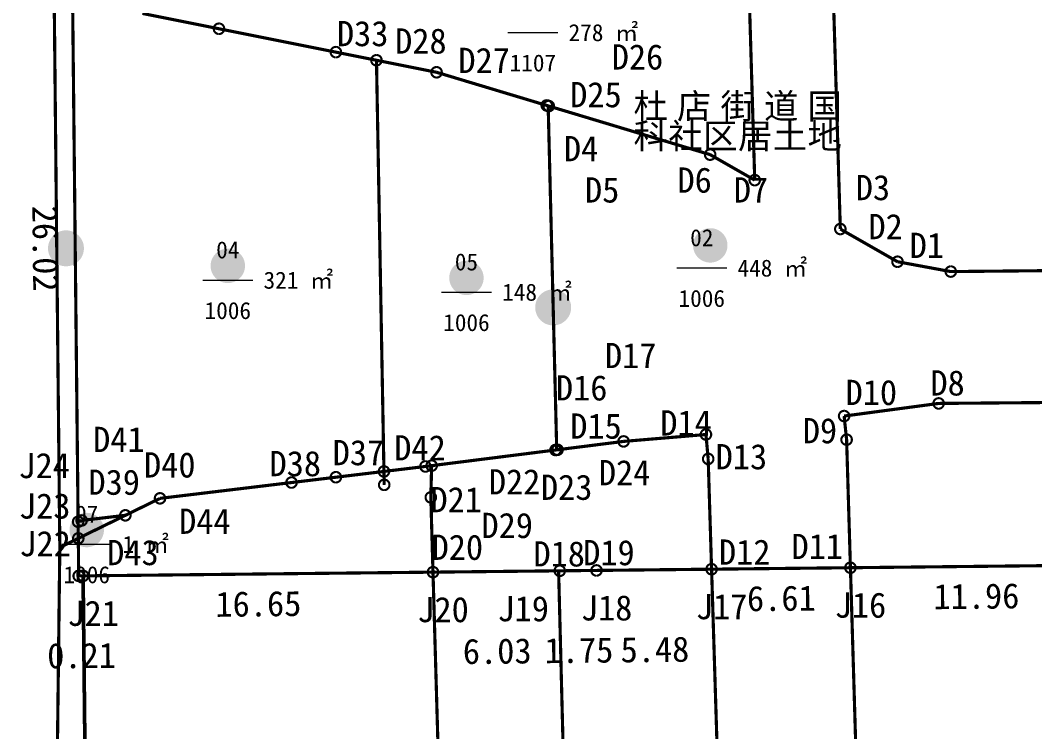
# Model space of a CAD drawing. Header units: millimetres. Extents: x 36 to 39581050, y -68 to 4134463.
# Drawn here: x 39580823.89 to 39580872.16, y 4134365.94 to 4134399.78 of the extents above; entities that cross this region are included whole.
import ezdxf
from ezdxf.enums import TextEntityAlignment as Align

# ---------------------------------------------------------------- set-up
doc = ezdxf.new("R2010")
doc.units = ezdxf.units.MM
doc.layers.get('0').update_dxf_attribs({"linetype": 'CONTINUOUS', "lineweight": 0, "plot": 0})
for name, color, linetype, lineweight in [('勘测定界图_DLWK_图廓__国家2017地形图图廓__勘测定界图_DLWK_地类_地类点', 7, 'CONTINUOUS', 0), ('勘测定界图_DLWK_图廓__国家2017地形图图廓__勘测定界图_DLWK_地类_地类点__LABEL', 7, 'CONTINUOUS', 0), ('勘测定界图_DLWK_图廓__国家2017地形图图廓__勘测定界图_DLWK_地类_地类界线', 7, 'CONTINUOUS', 0), ('勘测定界图_DLWK_图廓__国家2017地形图图廓__勘测定界图_DLWK_地类范围', 7, 'CONTINUOUS', 0), ('勘测定界图_DLWK_图廓__国家2017地形图图廓__勘测定界图_DLWK_地类范围__LABEL', 7, 'CONTINUOUS', 0), ('勘测定界图_DLWK_图廓__国家2017地形图图廓__勘测定界图_DLWK_地类范围__LABEL_BACKGROUND', 7, 'CONTINUOUS', 0), ('勘测定界图_DLWK_图廓__国家2017地形图图廓__勘测定界图_DLWK_外围村界线', 7, 'CONTINUOUS', 0), ('勘测定界图_DLWK_图廓__国家2017地形图图廓__勘测定界图_DLWK_村界范围__LABEL', 7, 'CONTINUOUS', 0), ('勘测定界图_DLWK_图廓__国家2017地形图图廓__勘测定界图_DLWK_界址_界址点', 7, 'CONTINUOUS', 0), ('勘测定界图_DLWK_图廓__国家2017地形图图廓__勘测定界图_DLWK_界址_界址点__LABEL', 7, 'CONTINUOUS', 0), ('勘测定界图_DLWK_图廓__国家2017地形图图廓__勘测定界图_DLWK_界址_界址线', 7, 'CONTINUOUS', 0), ('勘测定界图_DLWK_图廓__国家2017地形图图廓__勘测定界图_DLWK_界址_界址线__LABEL', 7, 'CONTINUOUS', 0), ('勘测定界图_DLWK_图廓__国家2017地形图图廓__勘测定界图_DLWK_背景地类', 7, 'CONTINUOUS', 0), ('勘测定界图_DLWK_图廓__国家2017地形图图廓__勘测定界图_DLWK_背景现状地类线', 7, 'CONTINUOUS', 0)]:
    doc.layers.add(name, color=color, linetype=linetype, lineweight=lineweight)
doc.styles.add('楷体_GB2312', font='KaiTi-Regular.ttf')

# ---------------------------------------------------------------- blocks, each defined once
blk = doc.blocks.new('KT_地类点_M_BA61F53ECD240921')
at = {"color": 94, "lineweight": 20, "const_width": 0.1}
blk.add_lwpolyline([(0.25, 0, 0.414214), (0, 0.25, 0.414214), (-0.25, 0, 0.414214), (0, -0.25, 0.414214)], format="xyb", close=True, dxfattribs=at)
at = {"color": 94, "lineweight": 0}
blk.add_circle((0, 0), 0.25, dxfattribs=at)
blk = doc.blocks.new('KT_界址点_M_32E6A46A2627DA7B')
at = {"color": 1, "lineweight": 20, "const_width": 0.1}
blk.add_lwpolyline([(0.25, 0, 0.414214), (0, 0.25, 0.414214), (-0.25, 0, 0.414214), (0, -0.25, 0.414214)], format="xyb", close=True, dxfattribs=at)
at = {"color": 1, "lineweight": 0}
blk.add_circle((0, 0), 0.25, dxfattribs=at)

msp = doc.modelspace()

# ---------------------------------------------------------------- hatches: boundary and pattern name
at = {"layer": '勘测定界图_DLWK_图廓__国家2017地形图图廓__勘测定界图_DLWK_地类范围'}
for color, points in [(256, [(39580856.723, 4134388.253), (39580856.668, 4134388.254), (39580856.615, 4134388.26), (39580856.562, 4134388.268), (39580856.51, 4134388.281), (39580856.459, 4134388.296), (39580856.409, 4134388.315), (39580856.361, 4134388.337), (39580856.314, 4134388.362), (39580856.269, 4134388.39), (39580856.225, 4134388.421), (39580856.184, 4134388.455), (39580856.144, 4134388.493), (39580856.107, 4134388.532), (39580856.072, 4134388.574), (39580856.041, 4134388.617), (39580856.013, 4134388.663), (39580855.988, 4134388.71), (39580855.966, 4134388.758), (39580855.947, 4134388.808), (39580855.932, 4134388.858), (39580855.92, 4134388.91), (39580855.911, 4134388.963), (39580855.906, 4134389.017), (39580855.904, 4134389.071), (39580855.906, 4134389.126), (39580855.911, 4134389.179), (39580855.92, 4134389.232), (39580855.932, 4134389.284), (39580855.947, 4134389.335), (39580855.966, 4134389.385), (39580855.988, 4134389.433), (39580856.013, 4134389.48), (39580856.041, 4134389.525), (39580856.072, 4134389.569), (39580856.107, 4134389.611), (39580856.144, 4134389.65), (39580856.184, 4134389.687), (39580856.225, 4134389.722), (39580856.269, 4134389.753), (39580856.314, 4134389.781), (39580856.361, 4134389.806), (39580856.409, 4134389.828), (39580856.459, 4134389.847), (39580856.51, 4134389.862), (39580856.562, 4134389.874), (39580856.615, 4134389.883), (39580856.668, 4134389.888), (39580856.723, 4134389.89), (39580856.777, 4134389.888), (39580856.831, 4134389.883), (39580856.884, 4134389.874), (39580856.936, 4134389.862), (39580856.987, 4134389.847), (39580857.036, 4134389.828), (39580857.085, 4134389.806), (39580857.131, 4134389.781), (39580857.177, 4134389.753), (39580857.22, 4134389.722), (39580857.262, 4134389.687), (39580857.302, 4134389.65), (39580857.339, 4134389.611), (39580857.373, 4134389.569), (39580857.404, 4134389.525), (39580857.433, 4134389.48), (39580857.458, 4134389.433), (39580857.48, 4134389.385), (39580857.498, 4134389.335), (39580857.514, 4134389.284), (39580857.526, 4134389.232), (39580857.534, 4134389.179), (39580857.54, 4134389.126), (39580857.541, 4134389.071), (39580857.54, 4134389.017), (39580857.534, 4134388.963), (39580857.526, 4134388.91), (39580857.514, 4134388.858), (39580857.498, 4134388.808), (39580857.48, 4134388.758), (39580857.458, 4134388.71), (39580857.433, 4134388.663), (39580857.404, 4134388.617), (39580857.373, 4134388.574), (39580857.339, 4134388.532), (39580857.302, 4134388.492), (39580857.262, 4134388.455), (39580857.22, 4134388.421), (39580857.177, 4134388.39), (39580857.131, 4134388.362), (39580857.085, 4134388.337), (39580857.036, 4134388.315), (39580856.987, 4134388.296), (39580856.936, 4134388.281), (39580856.884, 4134388.268), (39580856.831, 4134388.26), (39580856.777, 4134388.254), (39580856.723, 4134388.253)]), (256, [(39580833.768, 4134387.279), (39580833.714, 4134387.281), (39580833.66, 4134387.286), (39580833.607, 4134387.295), (39580833.555, 4134387.307), (39580833.505, 4134387.322), (39580833.455, 4134387.341), (39580833.407, 4134387.363), (39580833.36, 4134387.388), (39580833.314, 4134387.416), (39580833.271, 4134387.447), (39580833.229, 4134387.482), (39580833.189, 4134387.519), (39580833.152, 4134387.559), (39580833.118, 4134387.6), (39580833.087, 4134387.644), (39580833.059, 4134387.689), (39580833.033, 4134387.736), (39580833.012, 4134387.784), (39580832.993, 4134387.834), (39580832.977, 4134387.885), (39580832.965, 4134387.937), (39580832.957, 4134387.99), (39580832.951, 4134388.043), (39580832.95, 4134388.098), (39580832.951, 4134388.152), (39580832.957, 4134388.206), (39580832.965, 4134388.259), (39580832.977, 4134388.311), (39580832.993, 4134388.362), (39580833.012, 4134388.411), (39580833.033, 4134388.46), (39580833.059, 4134388.506), (39580833.087, 4134388.552), (39580833.118, 4134388.595), (39580833.152, 4134388.637), (39580833.189, 4134388.677), (39580833.229, 4134388.714), (39580833.271, 4134388.748), (39580833.314, 4134388.779), (39580833.36, 4134388.808), (39580833.407, 4134388.833), (39580833.455, 4134388.855), (39580833.505, 4134388.873), (39580833.555, 4134388.889), (39580833.607, 4134388.901), (39580833.66, 4134388.909), (39580833.714, 4134388.915), (39580833.768, 4134388.916), (39580833.823, 4134388.915), (39580833.876, 4134388.909), (39580833.929, 4134388.901), (39580833.981, 4134388.889), (39580834.032, 4134388.873), (39580834.082, 4134388.855), (39580834.13, 4134388.833), (39580834.177, 4134388.808), (39580834.222, 4134388.779), (39580834.266, 4134388.748), (39580834.307, 4134388.714), (39580834.347, 4134388.677), (39580834.384, 4134388.637), (39580834.419, 4134388.595), (39580834.45, 4134388.552), (39580834.478, 4134388.506), (39580834.503, 4134388.46), (39580834.525, 4134388.411), (39580834.544, 4134388.362), (39580834.559, 4134388.311), (39580834.571, 4134388.259), (39580834.58, 4134388.206), (39580834.585, 4134388.152), (39580834.587, 4134388.098), (39580834.585, 4134388.043), (39580834.58, 4134387.99), (39580834.571, 4134387.937), (39580834.559, 4134387.885), (39580834.544, 4134387.834), (39580834.525, 4134387.784), (39580834.503, 4134387.736), (39580834.478, 4134387.689), (39580834.45, 4134387.644), (39580834.419, 4134387.6), (39580834.384, 4134387.559), (39580834.347, 4134387.519), (39580834.307, 4134387.482), (39580834.266, 4134387.447), (39580834.222, 4134387.416), (39580834.177, 4134387.388), (39580834.13, 4134387.363), (39580834.082, 4134387.341), (39580834.032, 4134387.322), (39580833.981, 4134387.307), (39580833.929, 4134387.295), (39580833.876, 4134387.286), (39580833.823, 4134387.281), (39580833.768, 4134387.279)]), (256, [(39580845.121, 4134386.707), (39580845.067, 4134386.709), (39580845.013, 4134386.714), (39580844.961, 4134386.723), (39580844.909, 4134386.735), (39580844.858, 4134386.751), (39580844.808, 4134386.769), (39580844.76, 4134386.791), (39580844.713, 4134386.816), (39580844.668, 4134386.844), (39580844.624, 4134386.876), (39580844.582, 4134386.91), (39580844.543, 4134386.947), (39580844.505, 4134386.987), (39580844.471, 4134387.029), (39580844.44, 4134387.072), (39580844.412, 4134387.117), (39580844.387, 4134387.164), (39580844.365, 4134387.213), (39580844.346, 4134387.262), (39580844.331, 4134387.313), (39580844.319, 4134387.365), (39580844.31, 4134387.418), (39580844.305, 4134387.472), (39580844.303, 4134387.526), (39580844.305, 4134387.58), (39580844.31, 4134387.634), (39580844.319, 4134387.687), (39580844.331, 4134387.739), (39580844.346, 4134387.79), (39580844.365, 4134387.84), (39580844.387, 4134387.888), (39580844.412, 4134387.935), (39580844.44, 4134387.98), (39580844.471, 4134388.024), (39580844.505, 4134388.065), (39580844.543, 4134388.105), (39580844.582, 4134388.142), (39580844.624, 4134388.176), (39580844.668, 4134388.208), (39580844.713, 4134388.236), (39580844.76, 4134388.261), (39580844.808, 4134388.283), (39580844.858, 4134388.301), (39580844.909, 4134388.317), (39580844.961, 4134388.329), (39580845.013, 4134388.338), (39580845.067, 4134388.343), (39580845.121, 4134388.345), (39580845.176, 4134388.343), (39580845.23, 4134388.338), (39580845.282, 4134388.329), (39580845.334, 4134388.317), (39580845.385, 4134388.301), (39580845.435, 4134388.283), (39580845.483, 4134388.261), (39580845.53, 4134388.236), (39580845.575, 4134388.208), (39580845.619, 4134388.176), (39580845.661, 4134388.142), (39580845.7, 4134388.105), (39580845.738, 4134388.065), (39580845.772, 4134388.024), (39580845.803, 4134387.98), (39580845.831, 4134387.935), (39580845.856, 4134387.888), (39580845.878, 4134387.839), (39580845.897, 4134387.79), (39580845.912, 4134387.739), (39580845.924, 4134387.687), (39580845.933, 4134387.634), (39580845.938, 4134387.58), (39580845.94, 4134387.526), (39580845.938, 4134387.472), (39580845.933, 4134387.418), (39580845.924, 4134387.365), (39580845.912, 4134387.313), (39580845.897, 4134387.262), (39580845.878, 4134387.213), (39580845.856, 4134387.164), (39580845.831, 4134387.117), (39580845.803, 4134387.072), (39580845.772, 4134387.029), (39580845.738, 4134386.987), (39580845.7, 4134386.947), (39580845.661, 4134386.91), (39580845.619, 4134386.876), (39580845.575, 4134386.844), (39580845.53, 4134386.816), (39580845.483, 4134386.791), (39580845.435, 4134386.769), (39580845.385, 4134386.751), (39580845.334, 4134386.735), (39580845.282, 4134386.723), (39580845.23, 4134386.714), (39580845.176, 4134386.709), (39580845.121, 4134386.707)]), (256, [(39580849.248, 4134385.306), (39580849.194, 4134385.308), (39580849.14, 4134385.313), (39580849.087, 4134385.322), (39580849.035, 4134385.334), (39580848.985, 4134385.349), (39580848.935, 4134385.368), (39580848.887, 4134385.39), (39580848.84, 4134385.415), (39580848.794, 4134385.443), (39580848.751, 4134385.474), (39580848.709, 4134385.509), (39580848.67, 4134385.546), (39580848.632, 4134385.585), (39580848.598, 4134385.627), (39580848.567, 4134385.671), (39580848.539, 4134385.716), (39580848.514, 4134385.763), (39580848.492, 4134385.811), (39580848.473, 4134385.861), (39580848.458, 4134385.912), (39580848.445, 4134385.964), (39580848.437, 4134386.017), (39580848.432, 4134386.07), (39580848.43, 4134386.125), (39580848.432, 4134386.179), (39580848.437, 4134386.233), (39580848.445, 4134386.286), (39580848.458, 4134386.338), (39580848.473, 4134386.388), (39580848.492, 4134386.438), (39580848.514, 4134386.486), (39580848.539, 4134386.533), (39580848.567, 4134386.579), (39580848.598, 4134386.622), (39580848.632, 4134386.664), (39580848.67, 4134386.704), (39580848.709, 4134386.741), (39580848.751, 4134386.775), (39580848.794, 4134386.806), (39580848.84, 4134386.834), (39580848.887, 4134386.859), (39580848.935, 4134386.881), (39580848.985, 4134386.9), (39580849.035, 4134386.915), (39580849.087, 4134386.928), (39580849.14, 4134386.936), (39580849.194, 4134386.942), (39580849.248, 4134386.943), (39580849.303, 4134386.942), (39580849.356, 4134386.936), (39580849.409, 4134386.928), (39580849.461, 4134386.915), (39580849.512, 4134386.9), (39580849.562, 4134386.881), (39580849.61, 4134386.859), (39580849.657, 4134386.834), (39580849.702, 4134386.806), (39580849.746, 4134386.775), (39580849.788, 4134386.741), (39580849.827, 4134386.703), (39580849.864, 4134386.664), (39580849.899, 4134386.622), (39580849.93, 4134386.579), (39580849.958, 4134386.533), (39580849.983, 4134386.486), (39580850.005, 4134386.438), (39580850.024, 4134386.388), (39580850.039, 4134386.337), (39580850.051, 4134386.286), (39580850.06, 4134386.233), (39580850.065, 4134386.179), (39580850.067, 4134386.125), (39580850.065, 4134386.07), (39580850.06, 4134386.017), (39580850.051, 4134385.964), (39580850.039, 4134385.912), (39580850.024, 4134385.861), (39580850.005, 4134385.811), (39580849.983, 4134385.763), (39580849.958, 4134385.716), (39580849.93, 4134385.671), (39580849.899, 4134385.627), (39580849.864, 4134385.585), (39580849.827, 4134385.546), (39580849.788, 4134385.508), (39580849.746, 4134385.474), (39580849.702, 4134385.443), (39580849.657, 4134385.415), (39580849.61, 4134385.39), (39580849.562, 4134385.368), (39580849.512, 4134385.349), (39580849.461, 4134385.334), (39580849.409, 4134385.322), (39580849.356, 4134385.313), (39580849.303, 4134385.308), (39580849.248, 4134385.306)]), (7, [(39580849.248, 4134385.3), (39580849.194, 4134385.302), (39580849.14, 4134385.307), (39580849.087, 4134385.316), (39580849.035, 4134385.328), (39580848.984, 4134385.343), (39580848.935, 4134385.362), (39580848.886, 4134385.384), (39580848.84, 4134385.409), (39580848.794, 4134385.437), (39580848.751, 4134385.468), (39580848.709, 4134385.502), (39580848.669, 4134385.54), (39580848.633, 4134385.578), (39580848.6, 4134385.618), (39580848.57, 4134385.66), (39580848.542, 4134385.703), (39580848.518, 4134385.748), (39580848.496, 4134385.795), (39580848.477, 4134385.842), (39580848.461, 4134385.891), (39580848.449, 4134385.941), (39580848.439, 4134385.992), (39580848.433, 4134386.043), (39580848.43, 4134386.096), (39580848.476, 4134386.112), (39580848.519, 4134386.127), (39580848.559, 4134386.141), (39580848.595, 4134386.153), (39580848.629, 4134386.163), (39580848.661, 4134386.173), (39580848.69, 4134386.181), (39580848.718, 4134386.187), (39580848.744, 4134386.192), (39580848.77, 4134386.196), (39580848.795, 4134386.198), (39580848.819, 4134386.198), (39580848.843, 4134386.198), (39580848.868, 4134386.195), (39580848.894, 4134386.192), (39580848.922, 4134386.186), (39580848.951, 4134386.179), (39580848.982, 4134386.171), (39580849.016, 4134386.161), (39580849.053, 4134386.149), (39580849.093, 4134386.135), (39580849.136, 4134386.12), (39580849.184, 4134386.103), (39580849.237, 4134386.084), (39580849.287, 4134386.066), (39580849.334, 4134386.049), (39580849.378, 4134386.033), (39580849.419, 4134386.019), (39580849.457, 4134386.007), (39580849.493, 4134385.996), (39580849.527, 4134385.987), (39580849.56, 4134385.979), (39580849.591, 4134385.973), (39580849.621, 4134385.969), (39580849.65, 4134385.966), (39580849.679, 4134385.965), (39580849.679, 4134385.965), (39580849.705, 4134385.966), (39580849.731, 4134385.968), (39580849.758, 4134385.972), (39580849.785, 4134385.976), (39580849.813, 4134385.982), (39580849.842, 4134385.99), (39580849.874, 4134385.999), (39580849.907, 4134386.009), (39580849.942, 4134386.02), (39580849.98, 4134386.033), (39580850.021, 4134386.047), (39580850.065, 4134386.063), (39580850.06, 4134386.014), (39580850.053, 4134385.965), (39580850.042, 4134385.917), (39580850.029, 4134385.87), (39580850.013, 4134385.824), (39580849.994, 4134385.779), (39580849.972, 4134385.736), (39580849.948, 4134385.693), (39580849.921, 4134385.652), (39580849.892, 4134385.613), (39580849.86, 4134385.575), (39580849.826, 4134385.539), (39580849.786, 4134385.502), (39580849.745, 4134385.468), (39580849.701, 4134385.436), (39580849.656, 4134385.408), (39580849.609, 4134385.383), (39580849.561, 4134385.362), (39580849.511, 4134385.343), (39580849.461, 4134385.328), (39580849.409, 4134385.316), (39580849.356, 4134385.307), (39580849.302, 4134385.302), (39580849.248, 4134385.3)]), (256, [(39580827.056, 4134374.711), (39580827.002, 4134374.713), (39580826.948, 4134374.718), (39580826.895, 4134374.727), (39580826.843, 4134374.739), (39580826.792, 4134374.754), (39580826.743, 4134374.773), (39580826.694, 4134374.795), (39580826.647, 4134374.82), (39580826.602, 4134374.848), (39580826.559, 4134374.88), (39580826.517, 4134374.914), (39580826.477, 4134374.951), (39580826.44, 4134374.991), (39580826.406, 4134375.032), (39580826.375, 4134375.076), (39580826.346, 4134375.121), (39580826.321, 4134375.168), (39580826.299, 4134375.216), (39580826.281, 4134375.266), (39580826.265, 4134375.317), (39580826.253, 4134375.369), (39580826.245, 4134375.422), (39580826.239, 4134375.476), (39580826.237, 4134375.53), (39580826.239, 4134375.584), (39580826.245, 4134375.638), (39580826.253, 4134375.691), (39580826.265, 4134375.743), (39580826.281, 4134375.794), (39580826.299, 4134375.843), (39580826.321, 4134375.892), (39580826.346, 4134375.939), (39580826.375, 4134375.984), (39580826.406, 4134376.027), (39580826.44, 4134376.069), (39580826.477, 4134376.109), (39580826.517, 4134376.146), (39580826.559, 4134376.18), (39580826.602, 4134376.212), (39580826.647, 4134376.24), (39580826.694, 4134376.265), (39580826.743, 4134376.287), (39580826.792, 4134376.305), (39580826.843, 4134376.321), (39580826.895, 4134376.333), (39580826.948, 4134376.342), (39580827.002, 4134376.347), (39580827.056, 4134376.349), (39580827.111, 4134376.347), (39580827.164, 4134376.342), (39580827.217, 4134376.333), (39580827.269, 4134376.321), (39580827.32, 4134376.305), (39580827.37, 4134376.287), (39580827.418, 4134376.265), (39580827.465, 4134376.24), (39580827.51, 4134376.212), (39580827.554, 4134376.18), (39580827.595, 4134376.146), (39580827.635, 4134376.109), (39580827.672, 4134376.069), (39580827.706, 4134376.027), (39580827.738, 4134375.984), (39580827.766, 4134375.939), (39580827.791, 4134375.892), (39580827.813, 4134375.843), (39580827.832, 4134375.794), (39580827.847, 4134375.743), (39580827.859, 4134375.691), (39580827.868, 4134375.638), (39580827.873, 4134375.584), (39580827.875, 4134375.53), (39580827.873, 4134375.476), (39580827.868, 4134375.422), (39580827.859, 4134375.369), (39580827.847, 4134375.317), (39580827.832, 4134375.266), (39580827.813, 4134375.216), (39580827.791, 4134375.168), (39580827.766, 4134375.121), (39580827.738, 4134375.076), (39580827.706, 4134375.032), (39580827.672, 4134374.991), (39580827.635, 4134374.951), (39580827.595, 4134374.914), (39580827.554, 4134374.88), (39580827.51, 4134374.848), (39580827.465, 4134374.82), (39580827.418, 4134374.795), (39580827.37, 4134374.773), (39580827.32, 4134374.754), (39580827.269, 4134374.739), (39580827.217, 4134374.727), (39580827.164, 4134374.718), (39580827.111, 4134374.713), (39580827.056, 4134374.711)])]:
    msp.add_hatch(color=color, dxfattribs=at).paths.add_polyline_path(points)
h = msp.add_hatch(color=0, dxfattribs=at)
h.paths.add_polyline_path([(39580849.248, 4134386.98), (39580849.132, 4134386.972), (39580849.021, 4134386.949), (39580848.915, 4134386.913), (39580848.817, 4134386.863), (39580848.726, 4134386.802), (39580848.644, 4134386.729), (39580848.571, 4134386.647), (39580848.51, 4134386.556), (39580848.46, 4134386.458), (39580848.424, 4134386.352), (39580848.401, 4134386.241), (39580848.393, 4134386.125), (39580848.401, 4134386.009), (39580848.424, 4134385.897), (39580848.46, 4134385.792), (39580848.51, 4134385.693), (39580848.571, 4134385.602), (39580848.644, 4134385.52), (39580848.726, 4134385.448), (39580848.817, 4134385.386), (39580848.915, 4134385.337), (39580849.021, 4134385.3), (39580849.132, 4134385.277), (39580849.248, 4134385.269), (39580849.364, 4134385.277), (39580849.476, 4134385.3), (39580849.581, 4134385.337), (39580849.68, 4134385.386), (39580849.771, 4134385.448), (39580849.853, 4134385.52), (39580849.925, 4134385.602), (39580849.987, 4134385.693), (39580850.036, 4134385.792), (39580850.073, 4134385.897), (39580850.096, 4134386.009), (39580850.104, 4134386.125), (39580850.096, 4134386.241), (39580850.073, 4134386.352), (39580850.036, 4134386.458), (39580849.987, 4134386.556), (39580849.925, 4134386.647), (39580849.853, 4134386.729), (39580849.771, 4134386.802), (39580849.68, 4134386.863), (39580849.581, 4134386.913), (39580849.476, 4134386.949), (39580849.364, 4134386.972)])
h.paths.add_polyline_path([(39580849.248, 4134386.907), (39580849.275, 4134386.906), (39580849.301, 4134386.905), (39580849.327, 4134386.903), (39580849.353, 4134386.9), (39580849.379, 4134386.896), (39580849.404, 4134386.891), (39580849.429, 4134386.886), (39580849.454, 4134386.879), (39580849.479, 4134386.872), (39580849.504, 4134386.864), (39580849.529, 4134386.855), (39580849.553, 4134386.845), (39580849.576, 4134386.835), (39580849.599, 4134386.824), (39580849.621, 4134386.813), (39580849.643, 4134386.8), (39580849.664, 4134386.787), (39580849.685, 4134386.774), (39580849.706, 4134386.759), (39580849.726, 4134386.744), (39580849.745, 4134386.729), (39580849.764, 4134386.712), (39580849.783, 4134386.695), (39580849.801, 4134386.678), (39580849.819, 4134386.659), (39580849.836, 4134386.641), (39580849.852, 4134386.622), (39580849.868, 4134386.602), (39580849.883, 4134386.582), (39580849.897, 4134386.561), (39580849.911, 4134386.54), (39580849.924, 4134386.519), (39580849.936, 4134386.497), (39580849.948, 4134386.475), (39580849.959, 4134386.452), (39580849.969, 4134386.429), (39580849.979, 4134386.405), (39580849.988, 4134386.38), (39580849.996, 4134386.356), (39580850.003, 4134386.331), (39580850.009, 4134386.306), (39580850.015, 4134386.28), (39580850.02, 4134386.255), (39580850.024, 4134386.229), (39580850.027, 4134386.203), (39580850.029, 4134386.177), (39580850.03, 4134386.151), (39580850.03, 4134386.125), (39580850.03, 4134386.098), (39580850.029, 4134386.072), (39580850.027, 4134386.046), (39580850.024, 4134386.02), (39580850.02, 4134385.994), (39580850.015, 4134385.969), (39580850.009, 4134385.944), (39580850.003, 4134385.919), (39580849.996, 4134385.894), (39580849.988, 4134385.869), (39580849.979, 4134385.844), (39580849.969, 4134385.82), (39580849.959, 4134385.797), (39580849.948, 4134385.774), (39580849.936, 4134385.752), (39580849.924, 4134385.73), (39580849.911, 4134385.709), (39580849.897, 4134385.688), (39580849.883, 4134385.667), (39580849.868, 4134385.647), (39580849.852, 4134385.628), (39580849.836, 4134385.609), (39580849.819, 4134385.59), (39580849.801, 4134385.572), (39580849.783, 4134385.554), (39580849.764, 4134385.537), (39580849.745, 4134385.521), (39580849.726, 4134385.505), (39580849.706, 4134385.49), (39580849.685, 4134385.476), (39580849.664, 4134385.462), (39580849.643, 4134385.449), (39580849.621, 4134385.437), (39580849.599, 4134385.425), (39580849.576, 4134385.414), (39580849.553, 4134385.404), (39580849.529, 4134385.394), (39580849.504, 4134385.385), (39580849.479, 4134385.377), (39580849.454, 4134385.37), (39580849.429, 4134385.364), (39580849.404, 4134385.358), (39580849.379, 4134385.353), (39580849.353, 4134385.349), (39580849.327, 4134385.346), (39580849.301, 4134385.344), (39580849.275, 4134385.343), (39580849.248, 4134385.343), (39580849.222, 4134385.343), (39580849.196, 4134385.344), (39580849.17, 4134385.346), (39580849.144, 4134385.349), (39580849.118, 4134385.353), (39580849.093, 4134385.358), (39580849.067, 4134385.364), (39580849.042, 4134385.37), (39580849.017, 4134385.377), (39580848.993, 4134385.385), (39580848.968, 4134385.394), (39580848.944, 4134385.404), (39580848.921, 4134385.414), (39580848.898, 4134385.425), (39580848.876, 4134385.437), (39580848.854, 4134385.449), (39580848.833, 4134385.462), (39580848.812, 4134385.476), (39580848.791, 4134385.49), (39580848.771, 4134385.505), (39580848.751, 4134385.521), (39580848.732, 4134385.537), (39580848.714, 4134385.554), (39580848.695, 4134385.572), (39580848.678, 4134385.59), (39580848.661, 4134385.609), (39580848.644, 4134385.628), (39580848.629, 4134385.647), (39580848.614, 4134385.667), (39580848.599, 4134385.688), (39580848.586, 4134385.709), (39580848.573, 4134385.73), (39580848.561, 4134385.752), (39580848.549, 4134385.774), (39580848.538, 4134385.797), (39580848.528, 4134385.82), (39580848.518, 4134385.844), (39580848.509, 4134385.869), (39580848.501, 4134385.894), (39580848.494, 4134385.919), (39580848.487, 4134385.944), (39580848.482, 4134385.969), (39580848.477, 4134385.994), (39580848.473, 4134386.02), (39580848.47, 4134386.046), (39580848.468, 4134386.072), (39580848.467, 4134386.098), (39580848.466, 4134386.125), (39580848.467, 4134386.151), (39580848.468, 4134386.177), (39580848.47, 4134386.203), (39580848.473, 4134386.229), (39580848.477, 4134386.255), (39580848.482, 4134386.28), (39580848.487, 4134386.306), (39580848.494, 4134386.331), (39580848.501, 4134386.356), (39580848.509, 4134386.38), (39580848.518, 4134386.405), (39580848.528, 4134386.429), (39580848.538, 4134386.452), (39580848.549, 4134386.475), (39580848.561, 4134386.497), (39580848.573, 4134386.519), (39580848.586, 4134386.54), (39580848.599, 4134386.561), (39580848.614, 4134386.582), (39580848.629, 4134386.602), (39580848.644, 4134386.622), (39580848.661, 4134386.641), (39580848.678, 4134386.659), (39580848.695, 4134386.678), (39580848.714, 4134386.695), (39580848.732, 4134386.712), (39580848.751, 4134386.729), (39580848.771, 4134386.744), (39580848.791, 4134386.759), (39580848.812, 4134386.774), (39580848.833, 4134386.787), (39580848.854, 4134386.8), (39580848.876, 4134386.813), (39580848.898, 4134386.824), (39580848.921, 4134386.835), (39580848.944, 4134386.845), (39580848.968, 4134386.855), (39580848.993, 4134386.864), (39580849.017, 4134386.872), (39580849.042, 4134386.879), (39580849.067, 4134386.886), (39580849.093, 4134386.891), (39580849.118, 4134386.896), (39580849.144, 4134386.9), (39580849.17, 4134386.903), (39580849.196, 4134386.905), (39580849.222, 4134386.906)], flags=0)
h = msp.add_hatch(color=0, dxfattribs=at)
h.paths.add_polyline_path([(39580848.819, 4134386.235), (39580848.792, 4134386.234), (39580848.765, 4134386.232), (39580848.737, 4134386.228), (39580848.708, 4134386.222), (39580848.678, 4134386.215), (39580848.645, 4134386.206), (39580848.611, 4134386.196), (39580848.574, 4134386.184), (39580848.534, 4134386.171), (39580848.491, 4134386.156), (39580848.444, 4134386.139), (39580848.393, 4134386.121), (39580848.393, 4134386.119), (39580848.401, 4134386.003), (39580848.424, 4134385.891), (39580848.46, 4134385.786), (39580848.51, 4134385.687), (39580848.571, 4134385.596), (39580848.644, 4134385.514), (39580848.726, 4134385.441), (39580848.817, 4134385.38), (39580848.915, 4134385.33), (39580849.021, 4134385.294), (39580849.132, 4134385.271), (39580849.248, 4134385.263), (39580849.364, 4134385.271), (39580849.476, 4134385.294), (39580849.581, 4134385.33), (39580849.68, 4134385.38), (39580849.77, 4134385.441), (39580849.852, 4134385.513), (39580849.925, 4134385.595), (39580849.986, 4134385.685), (39580850.036, 4134385.784), (39580850.072, 4134385.889), (39580850.095, 4134386), (39580850.104, 4134386.115), (39580850.053, 4134386.097), (39580850.006, 4134386.081), (39580849.963, 4134386.066), (39580849.923, 4134386.053), (39580849.887, 4134386.041), (39580849.852, 4134386.031), (39580849.82, 4134386.022), (39580849.79, 4134386.015), (39580849.761, 4134386.009), (39580849.733, 4134386.005), (39580849.706, 4134386.003), (39580849.679, 4134386.002), (39580849.652, 4134386.003), (39580849.625, 4134386.005), (39580849.597, 4134386.009), (39580849.568, 4134386.015), (39580849.537, 4134386.022), (39580849.505, 4134386.031), (39580849.47, 4134386.042), (39580849.432, 4134386.054), (39580849.392, 4134386.067), (39580849.348, 4134386.083), (39580849.301, 4134386.1), (39580849.249, 4134386.119), (39580849.197, 4134386.137), (39580849.15, 4134386.154), (39580849.106, 4134386.17), (39580849.066, 4134386.183), (39580849.028, 4134386.196), (39580848.994, 4134386.206), (39580848.961, 4134386.215), (39580848.93, 4134386.222), (39580848.901, 4134386.228), (39580848.873, 4134386.232), (39580848.846, 4134386.234)])
h.paths.add_polyline_path([(39580848.819, 4134386.235), (39580848.819, 4134386.162), (39580848.842, 4134386.161), (39580848.866, 4134386.159), (39580848.891, 4134386.155), (39580848.917, 4134386.15), (39580848.946, 4134386.143), (39580848.976, 4134386.135), (39580849.009, 4134386.125), (39580849.044, 4134386.113), (39580849.083, 4134386.1), (39580849.126, 4134386.085), (39580849.173, 4134386.068), (39580849.224, 4134386.05), (39580849.276, 4134386.031), (39580849.324, 4134386.014), (39580849.369, 4134385.998), (39580849.41, 4134385.984), (39580849.449, 4134385.971), (39580849.486, 4134385.96), (39580849.521, 4134385.951), (39580849.555, 4134385.943), (39580849.587, 4134385.937), (39580849.618, 4134385.932), (39580849.649, 4134385.93), (39580849.679, 4134385.929), (39580849.704, 4134385.929), (39580849.728, 4134385.931), (39580849.753, 4134385.934), (39580849.778, 4134385.938), (39580849.804, 4134385.943), (39580849.831, 4134385.949), (39580849.858, 4134385.956), (39580849.888, 4134385.965), (39580849.918, 4134385.974), (39580849.951, 4134385.985), (39580849.986, 4134385.996), (39580850.023, 4134386.009), (39580850.02, 4134385.992), (39580850.017, 4134385.975), (39580850.014, 4134385.959), (39580850.01, 4134385.942), (39580850.006, 4134385.925), (39580850.002, 4134385.909), (39580849.997, 4134385.893), (39580849.992, 4134385.876), (39580849.987, 4134385.86), (39580849.981, 4134385.844), (39580849.975, 4134385.828), (39580849.968, 4134385.812), (39580849.958, 4134385.789), (39580849.947, 4134385.767), (39580849.935, 4134385.745), (39580849.923, 4134385.723), (39580849.91, 4134385.701), (39580849.896, 4134385.68), (39580849.882, 4134385.66), (39580849.867, 4134385.64), (39580849.851, 4134385.62), (39580849.835, 4134385.601), (39580849.818, 4134385.583), (39580849.8, 4134385.565), (39580849.782, 4134385.547), (39580849.763, 4134385.53), (39580849.744, 4134385.514), (39580849.725, 4134385.498), (39580849.705, 4134385.483), (39580849.684, 4134385.469), (39580849.663, 4134385.455), (39580849.642, 4134385.443), (39580849.62, 4134385.43), (39580849.598, 4134385.419), (39580849.575, 4134385.408), (39580849.552, 4134385.398), (39580849.528, 4134385.388), (39580849.503, 4134385.379), (39580849.479, 4134385.371), (39580849.454, 4134385.364), (39580849.429, 4134385.357), (39580849.404, 4134385.352), (39580849.378, 4134385.347), (39580849.353, 4134385.343), (39580849.327, 4134385.34), (39580849.301, 4134385.338), (39580849.275, 4134385.337), (39580849.248, 4134385.337), (39580849.222, 4134385.337), (39580849.196, 4134385.338), (39580849.17, 4134385.34), (39580849.144, 4134385.343), (39580849.118, 4134385.347), (39580849.093, 4134385.352), (39580849.067, 4134385.358), (39580849.042, 4134385.364), (39580849.017, 4134385.371), (39580848.993, 4134385.379), (39580848.968, 4134385.388), (39580848.944, 4134385.398), (39580848.921, 4134385.408), (39580848.898, 4134385.419), (39580848.876, 4134385.431), (39580848.854, 4134385.443), (39580848.833, 4134385.456), (39580848.812, 4134385.47), (39580848.791, 4134385.484), (39580848.771, 4134385.499), (39580848.751, 4134385.515), (39580848.732, 4134385.531), (39580848.714, 4134385.548), (39580848.695, 4134385.566), (39580848.678, 4134385.584), (39580848.661, 4134385.603), (39580848.644, 4134385.622), (39580848.629, 4134385.641), (39580848.614, 4134385.661), (39580848.599, 4134385.682), (39580848.586, 4134385.703), (39580848.573, 4134385.724), (39580848.56, 4134385.746), (39580848.549, 4134385.768), (39580848.538, 4134385.791), (39580848.528, 4134385.814), (39580848.519, 4134385.835), (39580848.512, 4134385.855), (39580848.505, 4134385.876), (39580848.498, 4134385.897), (39580848.492, 4134385.918), (39580848.487, 4134385.94), (39580848.482, 4134385.961), (39580848.478, 4134385.983), (39580848.475, 4134386.004), (39580848.472, 4134386.026), (39580848.469, 4134386.048), (39580848.468, 4134386.07), (39580848.509, 4134386.085), (39580848.548, 4134386.098), (39580848.583, 4134386.11), (39580848.616, 4134386.121), (39580848.647, 4134386.131), (39580848.676, 4134386.139), (39580848.702, 4134386.146), (39580848.728, 4134386.152), (39580848.752, 4134386.156), (39580848.775, 4134386.159), (39580848.797, 4134386.161), (39580848.819, 4134386.162), (39580848.819, 4134386.235)], flags=0)
at = {"layer": '勘测定界图_DLWK_图廓__国家2017地形图图廓__勘测定界图_DLWK_背景地类'}
h = msp.add_hatch(color=8, dxfattribs=at)
h.paths.add_polyline_path([(39580826.069, 4134389.787), (39580825.953, 4134389.779), (39580825.841, 4134389.756), (39580825.736, 4134389.72), (39580825.637, 4134389.67), (39580825.546, 4134389.609), (39580825.464, 4134389.536), (39580825.392, 4134389.454), (39580825.33, 4134389.363), (39580825.281, 4134389.264), (39580825.244, 4134389.159), (39580825.221, 4134389.048), (39580825.213, 4134388.931), (39580825.221, 4134388.815), (39580825.244, 4134388.704), (39580825.281, 4134388.599), (39580825.33, 4134388.5), (39580825.392, 4134388.409), (39580825.464, 4134388.327), (39580825.546, 4134388.254), (39580825.637, 4134388.193), (39580825.736, 4134388.143), (39580825.841, 4134388.107), (39580825.953, 4134388.084), (39580826.069, 4134388.076), (39580826.185, 4134388.084), (39580826.296, 4134388.107), (39580826.402, 4134388.143), (39580826.5, 4134388.193), (39580826.591, 4134388.254), (39580826.673, 4134388.327), (39580826.746, 4134388.409), (39580826.807, 4134388.5), (39580826.857, 4134388.599), (39580826.893, 4134388.704), (39580826.916, 4134388.815), (39580826.924, 4134388.931), (39580826.916, 4134389.048), (39580826.893, 4134389.159), (39580826.857, 4134389.264), (39580826.807, 4134389.363), (39580826.746, 4134389.454), (39580826.674, 4134389.536), (39580826.591, 4134389.609), (39580826.5, 4134389.67), (39580826.402, 4134389.72), (39580826.296, 4134389.756), (39580826.185, 4134389.779)])
h.paths.add_polyline_path([(39580826.069, 4134389.714), (39580826.095, 4134389.713), (39580826.121, 4134389.712), (39580826.147, 4134389.71), (39580826.173, 4134389.707), (39580826.199, 4134389.703), (39580826.224, 4134389.698), (39580826.25, 4134389.693), (39580826.275, 4134389.686), (39580826.3, 4134389.679), (39580826.324, 4134389.671), (39580826.349, 4134389.662), (39580826.373, 4134389.652), (39580826.396, 4134389.642), (39580826.419, 4134389.631), (39580826.441, 4134389.619), (39580826.463, 4134389.607), (39580826.484, 4134389.594), (39580826.505, 4134389.58), (39580826.526, 4134389.566), (39580826.546, 4134389.551), (39580826.566, 4134389.535), (39580826.585, 4134389.519), (39580826.603, 4134389.502), (39580826.622, 4134389.484), (39580826.639, 4134389.466), (39580826.656, 4134389.448), (39580826.673, 4134389.428), (39580826.688, 4134389.409), (39580826.703, 4134389.389), (39580826.718, 4134389.368), (39580826.731, 4134389.347), (39580826.744, 4134389.326), (39580826.757, 4134389.304), (39580826.768, 4134389.282), (39580826.779, 4134389.259), (39580826.789, 4134389.236), (39580826.799, 4134389.212), (39580826.808, 4134389.187), (39580826.816, 4134389.162), (39580826.823, 4134389.138), (39580826.83, 4134389.112), (39580826.835, 4134389.087), (39580826.84, 4134389.062), (39580826.844, 4134389.036), (39580826.847, 4134389.01), (39580826.849, 4134388.984), (39580826.85, 4134388.958), (39580826.851, 4134388.931), (39580826.85, 4134388.905), (39580826.849, 4134388.879), (39580826.847, 4134388.853), (39580826.844, 4134388.827), (39580826.84, 4134388.801), (39580826.835, 4134388.776), (39580826.83, 4134388.751), (39580826.823, 4134388.725), (39580826.816, 4134388.7), (39580826.808, 4134388.676), (39580826.799, 4134388.651), (39580826.789, 4134388.627), (39580826.779, 4134388.604), (39580826.768, 4134388.581), (39580826.757, 4134388.559), (39580826.744, 4134388.537), (39580826.731, 4134388.516), (39580826.718, 4134388.495), (39580826.703, 4134388.474), (39580826.688, 4134388.454), (39580826.673, 4134388.435), (39580826.656, 4134388.415), (39580826.639, 4134388.397), (39580826.622, 4134388.379), (39580826.603, 4134388.361), (39580826.585, 4134388.344), (39580826.566, 4134388.328), (39580826.546, 4134388.312), (39580826.526, 4134388.297), (39580826.505, 4134388.283), (39580826.484, 4134388.269), (39580826.463, 4134388.256), (39580826.441, 4134388.244), (39580826.419, 4134388.232), (39580826.396, 4134388.221), (39580826.373, 4134388.211), (39580826.349, 4134388.201), (39580826.324, 4134388.192), (39580826.3, 4134388.184), (39580826.275, 4134388.177), (39580826.25, 4134388.17), (39580826.224, 4134388.165), (39580826.199, 4134388.16), (39580826.173, 4134388.156), (39580826.147, 4134388.153), (39580826.121, 4134388.151), (39580826.095, 4134388.15), (39580826.069, 4134388.149), (39580826.042, 4134388.15), (39580826.016, 4134388.151), (39580825.99, 4134388.153), (39580825.964, 4134388.156), (39580825.939, 4134388.16), (39580825.913, 4134388.165), (39580825.888, 4134388.17), (39580825.863, 4134388.177), (39580825.838, 4134388.184), (39580825.813, 4134388.192), (39580825.789, 4134388.201), (39580825.764, 4134388.211), (39580825.741, 4134388.221), (39580825.719, 4134388.232), (39580825.696, 4134388.244), (39580825.674, 4134388.256), (39580825.653, 4134388.269), (39580825.632, 4134388.283), (39580825.612, 4134388.297), (39580825.591, 4134388.312), (39580825.572, 4134388.328), (39580825.553, 4134388.344), (39580825.534, 4134388.361), (39580825.516, 4134388.379), (39580825.498, 4134388.397), (39580825.481, 4134388.415), (39580825.465, 4134388.435), (39580825.449, 4134388.454), (39580825.434, 4134388.474), (39580825.42, 4134388.495), (39580825.406, 4134388.516), (39580825.393, 4134388.537), (39580825.381, 4134388.559), (39580825.369, 4134388.581), (39580825.358, 4134388.604), (39580825.348, 4134388.627), (39580825.338, 4134388.651), (39580825.329, 4134388.676), (39580825.321, 4134388.7), (39580825.314, 4134388.725), (39580825.308, 4134388.751), (39580825.302, 4134388.776), (39580825.297, 4134388.801), (39580825.294, 4134388.827), (39580825.291, 4134388.853), (39580825.288, 4134388.879), (39580825.287, 4134388.905), (39580825.287, 4134388.931), (39580825.287, 4134388.958), (39580825.288, 4134388.984), (39580825.291, 4134389.01), (39580825.294, 4134389.036), (39580825.297, 4134389.062), (39580825.302, 4134389.087), (39580825.308, 4134389.112), (39580825.314, 4134389.138), (39580825.321, 4134389.163), (39580825.329, 4134389.187), (39580825.338, 4134389.212), (39580825.348, 4134389.236), (39580825.358, 4134389.259), (39580825.369, 4134389.282), (39580825.381, 4134389.304), (39580825.393, 4134389.326), (39580825.406, 4134389.347), (39580825.42, 4134389.368), (39580825.434, 4134389.389), (39580825.449, 4134389.409), (39580825.465, 4134389.428), (39580825.481, 4134389.448), (39580825.498, 4134389.466), (39580825.516, 4134389.484), (39580825.534, 4134389.502), (39580825.553, 4134389.519), (39580825.572, 4134389.535), (39580825.591, 4134389.551), (39580825.612, 4134389.566), (39580825.632, 4134389.58), (39580825.653, 4134389.594), (39580825.674, 4134389.607), (39580825.696, 4134389.619), (39580825.719, 4134389.631), (39580825.741, 4134389.642), (39580825.764, 4134389.652), (39580825.789, 4134389.662), (39580825.813, 4134389.671), (39580825.838, 4134389.679), (39580825.863, 4134389.686), (39580825.888, 4134389.693), (39580825.913, 4134389.698), (39580825.939, 4134389.703), (39580825.964, 4134389.707), (39580825.99, 4134389.71), (39580826.016, 4134389.712), (39580826.042, 4134389.713)], flags=0)
for color, points in [(256, [(39580826.069, 4134388.113), (39580826.014, 4134388.115), (39580825.961, 4134388.12), (39580825.908, 4134388.129), (39580825.856, 4134388.141), (39580825.805, 4134388.156), (39580825.755, 4134388.175), (39580825.707, 4134388.197), (39580825.66, 4134388.222), (39580825.615, 4134388.25), (39580825.571, 4134388.281), (39580825.53, 4134388.315), (39580825.49, 4134388.353), (39580825.453, 4134388.392), (39580825.418, 4134388.434), (39580825.387, 4134388.478), (39580825.359, 4134388.523), (39580825.334, 4134388.57), (39580825.312, 4134388.618), (39580825.293, 4134388.668), (39580825.278, 4134388.719), (39580825.266, 4134388.771), (39580825.257, 4134388.823), (39580825.252, 4134388.877), (39580825.25, 4134388.931), (39580825.252, 4134388.986), (39580825.257, 4134389.04), (39580825.266, 4134389.092), (39580825.278, 4134389.144), (39580825.293, 4134389.195), (39580825.312, 4134389.245), (39580825.334, 4134389.293), (39580825.359, 4134389.34), (39580825.387, 4134389.385), (39580825.418, 4134389.429), (39580825.453, 4134389.471), (39580825.49, 4134389.51), (39580825.53, 4134389.548), (39580825.571, 4134389.582), (39580825.615, 4134389.613), (39580825.66, 4134389.641), (39580825.707, 4134389.666), (39580825.755, 4134389.688), (39580825.805, 4134389.707), (39580825.856, 4134389.722), (39580825.908, 4134389.734), (39580825.961, 4134389.743), (39580826.014, 4134389.748), (39580826.069, 4134389.75), (39580826.123, 4134389.748), (39580826.177, 4134389.743), (39580826.23, 4134389.734), (39580826.282, 4134389.722), (39580826.332, 4134389.707), (39580826.382, 4134389.688), (39580826.431, 4134389.666), (39580826.477, 4134389.641), (39580826.523, 4134389.613), (39580826.566, 4134389.582), (39580826.608, 4134389.548), (39580826.648, 4134389.51), (39580826.685, 4134389.471), (39580826.719, 4134389.429), (39580826.75, 4134389.385), (39580826.778, 4134389.34), (39580826.804, 4134389.293), (39580826.825, 4134389.245), (39580826.844, 4134389.195), (39580826.86, 4134389.144), (39580826.872, 4134389.092), (39580826.88, 4134389.04), (39580826.886, 4134388.986), (39580826.887, 4134388.931), (39580826.886, 4134388.877), (39580826.88, 4134388.823), (39580826.872, 4134388.771), (39580826.86, 4134388.719), (39580826.844, 4134388.668), (39580826.825, 4134388.618), (39580826.804, 4134388.57), (39580826.778, 4134388.523), (39580826.75, 4134388.478), (39580826.719, 4134388.434), (39580826.685, 4134388.392), (39580826.648, 4134388.353), (39580826.608, 4134388.315), (39580826.566, 4134388.281), (39580826.523, 4134388.25), (39580826.477, 4134388.222), (39580826.43, 4134388.197), (39580826.382, 4134388.175), (39580826.332, 4134388.156), (39580826.282, 4134388.141), (39580826.23, 4134388.129), (39580826.177, 4134388.12), (39580826.123, 4134388.115), (39580826.069, 4134388.113)]), (8, [(39580826.531, 4134389.337), (39580826.531, 4134389.088), (39580826.475, 4134389.088), (39580826.475, 4134389.282), (39580826.075, 4134389.282), (39580826.033, 4134389.157), (39580825.964, 4134389.061), (39580825.909, 4134388.964), (39580825.854, 4134388.909), (39580825.854, 4134388.439), (39580825.964, 4134388.522), (39580826.061, 4134388.605), (39580826.116, 4134388.66), (39580826.13, 4134388.591), (39580826.019, 4134388.508), (39580825.964, 4134388.453), (39580825.867, 4134388.37), (39580825.826, 4134388.328), (39580825.771, 4134388.384), (39580825.784, 4134388.398), (39580825.812, 4134388.467), (39580825.812, 4134388.853), (39580825.729, 4134388.798), (39580825.619, 4134388.729), (39580825.536, 4134388.674), (39580825.48, 4134388.729), (39580825.591, 4134388.771), (39580825.688, 4134388.826), (39580825.771, 4134388.895), (39580825.854, 4134388.978), (39580825.923, 4134389.075), (39580825.992, 4134389.185), (39580826.019, 4134389.282), (39580825.688, 4134389.282), (39580825.688, 4134389.075), (39580825.632, 4134389.075), (39580825.632, 4134389.337), (39580825.715, 4134389.323), (39580826.033, 4134389.323), (39580826.075, 4134389.448), (39580826.075, 4134389.517), (39580826.158, 4134389.489), (39580826.116, 4134389.42), (39580826.088, 4134389.323), (39580826.462, 4134389.323)]), (8, [(39580826.655, 4134388.425), (39580826.6, 4134388.37), (39580826.489, 4134388.439), (39580826.379, 4134388.508), (39580826.296, 4134388.577), (39580826.213, 4134388.674), (39580826.158, 4134388.757), (39580826.102, 4134388.867), (39580826.075, 4134388.923), (39580826.019, 4134389.019), (39580826.088, 4134389.047), (39580826.13, 4134388.936), (39580826.171, 4134388.826), (39580826.199, 4134388.771), (39580826.31, 4134388.867), (39580826.379, 4134388.95), (39580826.42, 4134389.005), (39580826.489, 4134388.95), (39580826.406, 4134388.895), (39580826.323, 4134388.812), (39580826.227, 4134388.729), (39580826.31, 4134388.632), (39580826.406, 4134388.55), (39580826.503, 4134388.48), (39580826.614, 4134388.439)])]:
    msp.add_hatch(color=color, dxfattribs=at).paths.add_polyline_path(points)

# ---------------------------------------------------------------- linework, layer by layer
at = {"layer": '勘测定界图_DLWK_图廓__国家2017地形图图廓__勘测定界图_DLWK_地类_地类界线', "color": 94, "lineweight": 30, "const_width": 0.15}
for points in [[(39580858.838, 4134392.175), (39580858.496, 4134403.641)], [(39580862.91, 4134389.849), (39580862.496, 4134403.684)], [(39580833.348, 4134399.377), (39580829.705, 4134400.106)], [(39580838.91, 4134398.265), (39580833.348, 4134399.377)], [(39580840.841, 4134397.878), (39580838.91, 4134398.265)], [(39580843.701, 4134397.306), (39580840.841, 4134397.878)], [(39580840.841, 4134397.878), (39580841.197, 4134378.317)], [(39580841.197, 4134378.317), (39580840.841, 4134397.878)], [(39580848.941, 4134395.729), (39580843.701, 4134397.306)], [(39580849.01, 4134395.708), (39580848.941, 4134395.729)], [(39580849.01, 4134395.708), (39580849.039, 4134395.699)], [(39580849.417, 4134379.344), (39580849.01, 4134395.708)], [(39580849.417, 4134379.344), (39580849.01, 4134395.708)], [(39580849.039, 4134395.699), (39580856.717, 4134393.388)], [(39580856.717, 4134393.388), (39580858.838, 4134392.175)], [(39580865.631, 4134388.294), (39580862.91, 4134389.849)], [(39580868.165, 4134387.825), (39580865.631, 4134388.294)], [(39580889.612, 4134388.033), (39580868.165, 4134387.825)], [(39580889.612, 4134381.734), (39580867.589, 4134381.553)], [(39580867.589, 4134381.553), (39580863.091, 4134380.952)], [(39580863.091, 4134380.952), (39580863.209, 4134379.828)], [(39580856.517, 4134380.074), (39580852.598, 4134379.746)], [(39580856.623, 4134378.914), (39580856.517, 4134380.074)], [(39580863.209, 4134379.828), (39580863.391, 4134373.737)], [(39580843.466, 4134378.592), (39580849.36, 4134379.337)], [(39580849.36, 4134379.337), (39580849.417, 4134379.344)], [(39580849.456, 4134379.349), (39580849.417, 4134379.344)], [(39580852.598, 4134379.746), (39580849.456, 4134379.349)], [(39580856.785, 4134373.667), (39580856.623, 4134378.914)], [(39580843.17, 4134378.554), (39580841.197, 4134378.317)], [(39580843.466, 4134378.592), (39580843.17, 4134378.554)], [(39580843.427, 4134377.083), (39580843.466, 4134378.592)], [(39580838.91, 4134378.042), (39580836.799, 4134377.789)], [(39580841.197, 4134378.317), (39580838.91, 4134378.042)], [(39580841.197, 4134378.317), (39580841.209, 4134377.679)], [(39580841.209, 4134377.679), (39580841.197, 4134378.317)], [(39580836.799, 4134377.789), (39580830.544, 4134377.037)], [(39580830.544, 4134377.037), (39580828.894, 4134376.23)], [(39580843.53, 4134373.526), (39580843.427, 4134377.083)], [(39580826.815, 4134375.986), (39580826.646, 4134375.925)], [(39580826.815, 4134375.986), (39580826.646, 4134375.924)], [(39580826.655, 4134375.135), (39580828.894, 4134376.23)], [(39580828.894, 4134376.23), (39580826.815, 4134375.986)], [(39580828.894, 4134376.23), (39580826.815, 4134375.986)], [(39580849.56, 4134373.59), (39580843.53, 4134373.526)], [(39580856.785, 4134373.667), (39580849.56, 4134373.59)], [(39580863.391, 4134373.737), (39580856.785, 4134373.667)]]:
    msp.add_lwpolyline(points, dxfattribs=at)
at = {"layer": '勘测定界图_DLWK_图廓__国家2017地形图图廓__勘测定界图_DLWK_地类范围__LABEL_BACKGROUND', "color": 7, "lineweight": 13, "const_width": 0.0617}
for points in [[(39580847.082, 4134399.194), (39580849.482, 4134399.194)], [(39580855.119, 4134387.993), (39580857.519, 4134387.993)], [(39580832.568, 4134387.415), (39580834.968, 4134387.415)], [(39580843.922, 4134386.844), (39580846.322, 4134386.844)], [(39580825.856, 4134374.847), (39580828.256, 4134374.847)]]:
    msp.add_lwpolyline(points, dxfattribs=at)
at = {"layer": '勘测定界图_DLWK_图廓__国家2017地形图图廓__勘测定界图_DLWK_外围村界线', "color": 7, "lineweight": 35, "const_width": 0.175}
msp.add_lwpolyline([(39580827.262, 4134337.729), (39580826.883, 4134373.349)], dxfattribs=at)
at = {"layer": '勘测定界图_DLWK_图廓__国家2017地形图图廓__勘测定界图_DLWK_外围村界线', "color": 7, "lineweight": 20, "const_width": 0.1}
msp.add_lwpolyline([(39580827.262, 4134337.729), (39580826.883, 4134373.349)], dxfattribs=at)
at = {"layer": '勘测定界图_DLWK_图廓__国家2017地形图图廓__勘测定界图_DLWK_界址_界址线', "color": 1, "lineweight": 30, "const_width": 0.15}
msp.add_lwpolyline([(39580875.346, 4134373.864), (39580863.391, 4134373.737), (39580863.391, 4134373.737), (39580856.785, 4134373.666), (39580856.785, 4134373.666), (39580851.31, 4134373.608), (39580849.56, 4134373.59), (39580849.56, 4134373.59), (39580849.56, 4134373.59), (39580843.53, 4134373.526), (39580843.53, 4134373.526), (39580826.883, 4134373.349), (39580826.883, 4134373.349), (39580826.674, 4134373.347), (39580826.655, 4134375.135), (39580826.655, 4134375.135), (39580826.646, 4134375.924), (39580826.646, 4134375.925), (39580826.371, 4134401.938)], dxfattribs=at)
at = {"layer": '勘测定界图_DLWK_图廓__国家2017地形图图廓__勘测定界图_DLWK_背景现状地类线', "color": 8, "lineweight": 30, "const_width": 0.15}
for points in [[(39580825.775, 4134374.705), (39580825.492, 4134402.422)], [(39580825.334, 4134337.729), (39580825.459, 4134348.217), (39580825.775, 4134374.705), (39580826.654, 4134375.135)], [(39580849.507, 4134373.588), (39580850.424, 4134337.729)], [(39580857.897, 4134337.729), (39580856.785, 4134373.665)], [(39580863.391, 4134373.736), (39580864.466, 4134337.729)], [(39580843.53, 4134373.525), (39580844.563, 4134337.729)]]:
    msp.add_lwpolyline(points, dxfattribs=at)

# ---------------------------------------------------------------- block references
at = {"layer": '勘测定界图_DLWK_图廓__国家2017地形图图廓__勘测定界图_DLWK_地类_地类点'}
for p in [(39580833.348, 4134399.377), (39580838.91, 4134398.265), (39580840.841, 4134397.878), (39580840.841, 4134397.878), (39580843.701, 4134397.306), (39580848.941, 4134395.729), (39580849.01, 4134395.708), (39580849.01, 4134395.708), (39580849.039, 4134395.699), (39580856.717, 4134393.388), (39580858.838, 4134392.175), (39580862.91, 4134389.849), (39580865.631, 4134388.294), (39580868.165, 4134387.825), (39580867.589, 4134381.553), (39580863.091, 4134380.952), (39580856.517, 4134380.074), (39580852.598, 4134379.746), (39580863.209, 4134379.828), (39580849.36, 4134379.337), (39580849.417, 4134379.344), (39580849.417, 4134379.344), (39580849.456, 4134379.349), (39580856.623, 4134378.914), (39580841.197, 4134378.317), (39580841.197, 4134378.317), (39580843.17, 4134378.554), (39580843.466, 4134378.592), (39580836.799, 4134377.789), (39580838.91, 4134378.042), (39580841.209, 4134377.679), (39580841.209, 4134377.679), (39580830.544, 4134377.037), (39580843.427, 4134377.083), (39580828.894, 4134376.23), (39580828.894, 4134376.23), (39580826.815, 4134375.986), (39580826.815, 4134375.986), (39580843.53, 4134373.526), (39580849.56, 4134373.59), (39580849.56, 4134373.59), (39580856.785, 4134373.667), (39580863.391, 4134373.737)]:
    msp.add_blockref('KT_地类点_M_BA61F53ECD240921', p, dxfattribs=at)
at = {"layer": '勘测定界图_DLWK_图廓__国家2017地形图图廓__勘测定界图_DLWK_界址_界址点'}
for p in [(39580826.646, 4134375.924), (39580826.655, 4134375.135), (39580826.674, 4134373.347), (39580826.883, 4134373.349), (39580843.53, 4134373.526), (39580849.56, 4134373.59), (39580851.31, 4134373.608), (39580856.785, 4134373.666), (39580863.391, 4134373.737)]:
    msp.add_blockref('KT_界址点_M_32E6A46A2627DA7B', p, dxfattribs=at)

# ---------------------------------------------------------------- texts
at = {"layer": '勘测定界图_DLWK_图廓__国家2017地形图图廓__勘测定界图_DLWK_地类_地类点__LABEL', "color": 7, "style": '楷体_GB2312'}
for s, p in [('D33', (39580840.184, 4134399.148)), ('D28', (39580842.954, 4134398.794)), ('D27', (39580845.964, 4134397.871)), ('D26', (39580853.26, 4134398.036)), ('D25', (39580851.283, 4134396.243)), ('D4', (39580850.575, 4134393.673)), ('D6', (39580855.979, 4134392.178)), ('D3', (39580864.461, 4134391.823)), ('D5', (39580851.579, 4134391.71)), ('D7', (39580858.658, 4134391.71)), ('D2', (39580865.064, 4134389.966)), ('D1', (39580867.026, 4134389.072)), ('D17', (39580852.938, 4134383.832)), ('D16', (39580850.603, 4134382.294)), ('D8', (39580868.014, 4134382.529)), ('D10', (39580864.384, 4134382.075)), ('D15', (39580851.284, 4134380.477)), ('D14', (39580855.57, 4134380.628)), ('D9', (39580861.941, 4134380.257)), ('D41', (39580828.586, 4134379.839)), ('D42', (39580842.913, 4134379.441)), ('D37', (39580839.982, 4134379.213)), ('D13', (39580858.204, 4134379.019)), ('D40', (39580831.005, 4134378.629)), ('D38', (39580836.978, 4134378.691)), ('D24', (39580852.647, 4134378.259)), ('D39', (39580828.361, 4134377.807)), ('D22', (39580847.412, 4134377.824)), ('D23', (39580849.89, 4134377.566)), ('D21', (39580844.635, 4134376.976)), ('D44', (39580832.676, 4134375.95)), ('D29', (39580847.061, 4134375.749)), ('D43', (39580829.253, 4134374.459)), ('D20', (39580844.688, 4134374.711)), ('D19', (39580851.902, 4134374.456)), ('D12', (39580858.36, 4134374.48)), ('D11', (39580861.812, 4134374.748)), ('D18', (39580849.535, 4134374.397))]:
    msp.add_text(s, height=1.2021, dxfattribs=at).set_placement(p, align=Align.MIDDLE_CENTER)
at = {"layer": '勘测定界图_DLWK_图廓__国家2017地形图图廓__勘测定界图_DLWK_地类范围__LABEL', "color": 7, "style": '楷体_GB2312', "width": 1.001729}
for s, p in [('278 ㎡', (39580849.982, 4134399.194)), ('448 ㎡', (39580858.019, 4134387.993)), ('321 ㎡', (39580835.468, 4134387.415)), ('148 ㎡', (39580846.822, 4134386.844)), ('1 ㎡', (39580828.756, 4134374.847))]:
    msp.add_text(s, height=0.8109, dxfattribs=at).set_placement(p, align=Align.MIDDLE_LEFT)
for s, p in [('1107', (39580848.282, 4134397.751)), ('02', (39580856.319, 4134389.436)), ('04', (39580833.768, 4134388.858)), ('05', (39580845.122, 4134388.287)), ('1006', (39580856.319, 4134386.55)), ('1006', (39580833.768, 4134385.972)), ('1006', (39580845.122, 4134385.4)), ('07', (39580827.056, 4134376.291)), ('1006', (39580827.056, 4134373.404))]:
    msp.add_text(s, height=0.8109, dxfattribs=at).set_placement(p, align=Align.MIDDLE_CENTER)
at = {"layer": '勘测定界图_DLWK_图廓__国家2017地形图图廓__勘测定界图_DLWK_村界范围__LABEL', "color": 7, "style": '楷体_GB2312'}
for s, p in [('杜', (39580853.888, 4134395.694)), ('店', (39580855.958, 4134395.694)), ('街', (39580858.028, 4134395.694)), ('道', (39580860.098, 4134395.694)), ('国', (39580862.168, 4134395.694)), ('科', (39580853.888, 4134394.278)), ('社', (39580855.544, 4134394.278)), ('区', (39580857.2, 4134394.278)), ('居', (39580858.856, 4134394.278)), ('土', (39580860.512, 4134394.278)), ('地', (39580862.168, 4134394.278))]:
    msp.add_text(s, height=1.2, dxfattribs=at).set_placement(p, align=Align.MIDDLE_CENTER)
at = {"layer": '勘测定界图_DLWK_图廓__国家2017地形图图廓__勘测定界图_DLWK_界址_界址点__LABEL', "color": 7, "style": '楷体_GB2312'}
for s, p in [('J24', (39580825.03, 4134378.599)), ('J23', (39580825.055, 4134376.674)), ('J22', (39580825.074, 4134374.885)), ('J21', (39580827.361, 4134371.57)), ('J20', (39580844.008, 4134371.747)), ('J19', (39580847.821, 4134371.789)), ('J18', (39580851.788, 4134371.829)), ('J17', (39580857.263, 4134371.887)), ('J16', (39580863.869, 4134371.958))]:
    msp.add_text(s, height=1.2021, dxfattribs=at).set_placement(p, align=Align.MIDDLE_CENTER)
at = {"layer": '勘测定界图_DLWK_图廓__国家2017地形图图廓__勘测定界图_DLWK_界址_界址线__LABEL', "color": 7, "style": '楷体_GB2312'}
for s, rotation, p in [('26.02', -89.3935, (39580825.092, 4134388.917)), ('6.61', 0.6093, (39580860.103, 4134372.285)), ('11.96', 0.6087, (39580869.384, 4134372.384)), ('16.65', 0.6092, (39580835.222, 4134372.021)), ('6.03', 0.606, (39580846.585, 4134369.771)), ('1.75', 0.6094, (39580850.475, 4134369.812)), ('5.48', 0.6068, (39580854.088, 4134369.85)), ('0.21', 0.4844, (39580826.811, 4134369.561))]:
    msp.add_text(s, height=1.2021, rotation=rotation, dxfattribs=at).set_placement(p, align=Align.MIDDLE_CENTER)

doc.saveas('drawing.dxf')
